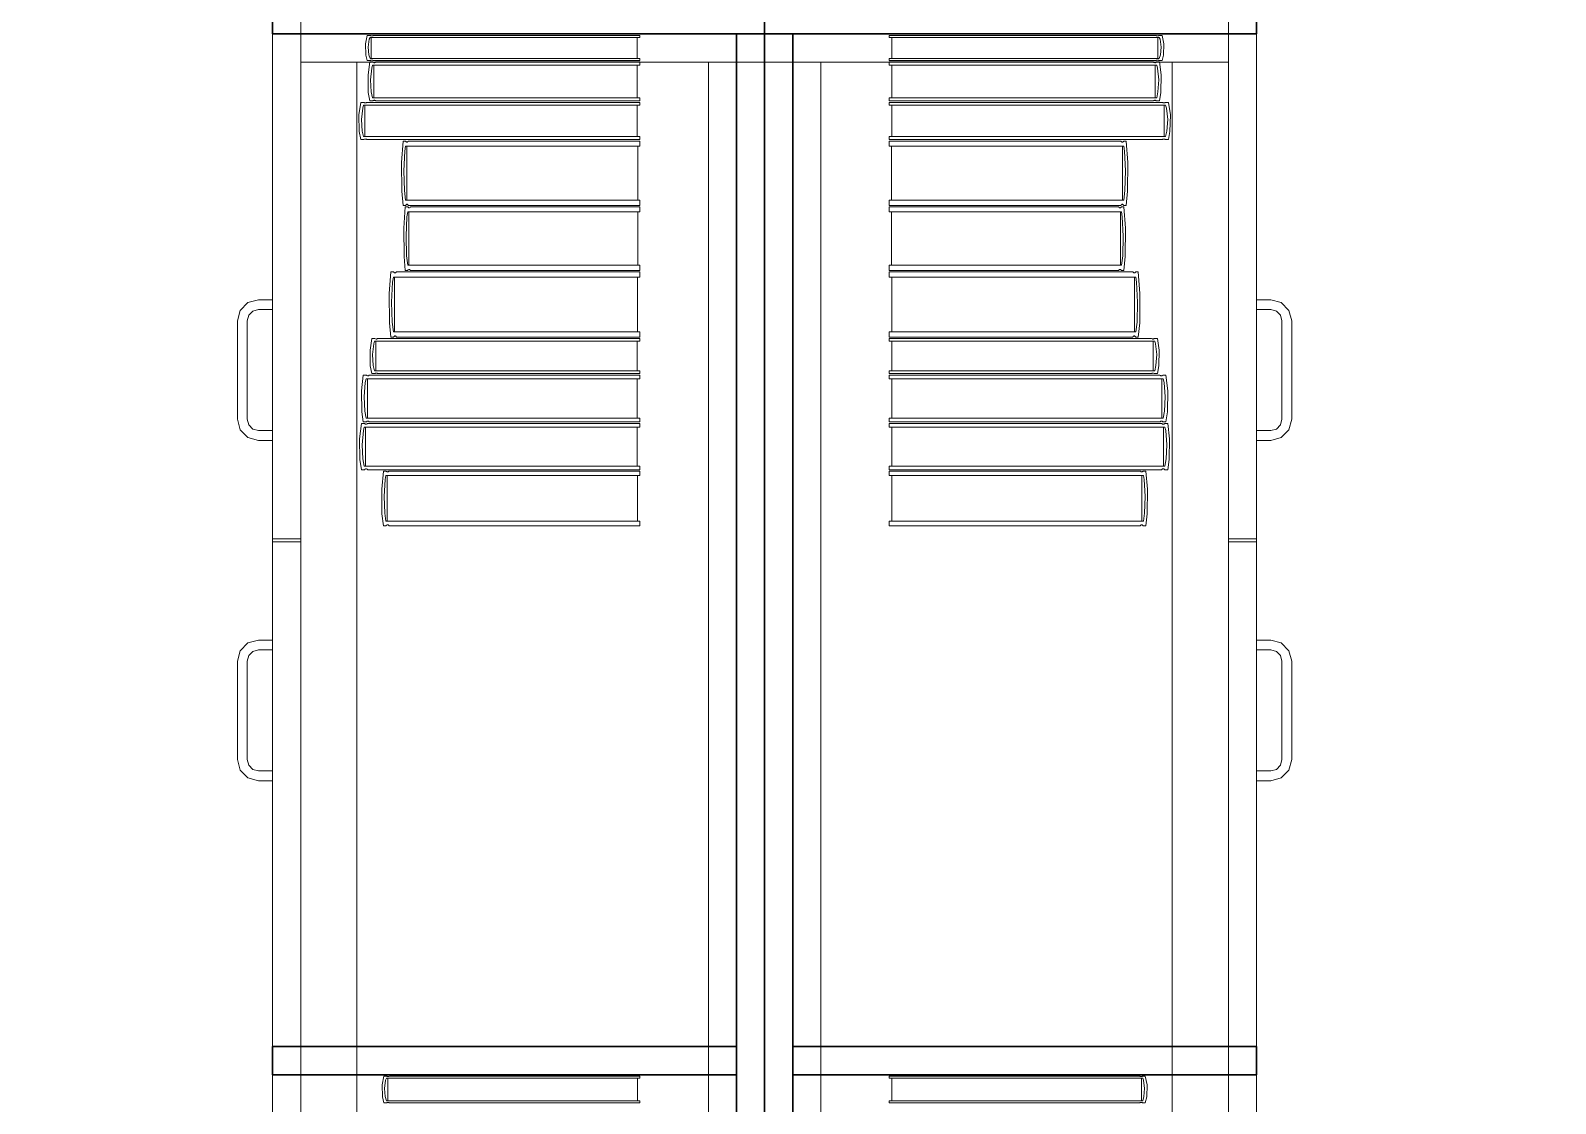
# Model space of a CAD drawing. Header units: inches. Extents: x -38 to 5698, y -33 to 92.
# Drawn here: x 288.548 to 289.633, y 9.052 to 9.815 of the extents above; entities that cross this region are included whole.
import ezdxf

# ---------------------------------------------------------------- set-up
doc = ezdxf.new("R2010")
doc.units = ezdxf.units.IN
doc.header["$MEASUREMENT"] = 0
doc.set_wipeout_variables(frame=1)
doc.linetypes.add('Wipeout_Contour', pattern=[1, 0, -1])
for name, color, linetype in [('02 _ ARQ _ ZON _ Espacio.3D', 7, 'Continuous'), ('08 _ STR _ EXT _ 07 Losa Aligerada', 7, 'Continuous'), ('Estructura - 04 MURO', 253, 'Continuous'), ('Estructura - Carga', 7, 'Continuous'), ('Interior - Mobiliario', 7, 'Continuous')]:
    doc.layers.add(name, color=color, linetype=linetype)

msp = doc.modelspace()

# ---------------------------------------------------------------- linework, layer by layer
at = {"layer": '02 _ ARQ _ ZON _ Espacio.3D', "color": 254, "linetype": 'Continuous', "lineweight": 0, "flags": 128}
msp.add_lwpolyline([(285.82, 11.584, 1.006545), (290.9535, 6.4505), (297.3949, 6.4505), (297.3958, 7.7), (297.6258, 7.7), (297.6258, 6.4505), (302.4195, 6.4505), (302.4195, 7.7), (302.995, 7.7), (302.995, 17.35), (301.67, 17.35), (301.67, 16.9001), (301.07, 16.9), (301.07, 16.2999), (300.57, 16.2998), (300.57, 17.35), (297.52, 17.35), (297.52, 26.5963), (285.82, 26.5963), (285.82, 22.7663), (287.07, 22.7663), (287.07, 22.4977), (285.82, 22.4977)], format="xyb", close=True, dxfattribs=at)
at = {"layer": '08 _ STR _ EXT _ 07 Losa Aligerada', "color": 7, "linetype": 'Continuous', "lineweight": 18, "flags": 128}
msp.add_lwpolyline([(300.87, 41.4352), (299.92, 41.4352), (299.92, 42.9), (294.72, 42.9), (294.72, 41.4352), (293.7699, 41.4352), (293.7699, 39.9), (288.7701, 39.9), (288.7701, 41.1), (285.3701, 41.1), (285.3701, 37.7), (286.57, 37.7), (286.57, 33.9), (285.67, 33.9), (285.67, 21.2663), (285.72, 21.2663), (285.72, 11.97, 1.049431), (291.2937, 6.3), (302.1003, 6.3)], format="xyb", dxfattribs=at)
at = {"layer": 'Estructura - 04 MURO', "color": 7, "linetype": 'Continuous', "lineweight": 13}
for radius, start, end in [(3.78, 135.5846, 314.4045), (3.63, 134.6262, 311.932)]:
    msp.add_arc((288.37, 9.0005), radius, start, end, dxfattribs=at)
at = {"layer": 'Estructura - Carga', "color": 7, "linetype": 'Continuous', "lineweight": 30}
for radius in [3.93, 3.78]:
    msp.add_arc((288.37, 9.0005), radius, 135.5829, 314.4197, dxfattribs=at)
at = {"layer": 'Estructura - Carga', "color": 7, "linetype": 'Continuous', "lineweight": 13}
for radius in [3.81, 3.8, 3.79]:
    msp.add_arc((288.37, 9.0005), radius, 135.9588, 314.0437, dxfattribs=at)
at = {"layer": 'Interior - Mobiliario', "color": 175, "linetype": 'Continuous', "lineweight": 13}
for p, q in [((288.74, 8.3523), (288.74, 9.8123)), ((288.74, 9.8123), (289.05, 9.8123)), ((289.05, 9.8123), (289.05, 8.3523)), ((289.09, 9.8123), (289.09, 8.3523)), ((289.4, 9.8123), (289.09, 9.8123)), ((289.4, 8.3523), (289.4, 9.8123)), ((288.7863, 9.7973), (288.786, 9.8053)), ((288.7873, 9.7934), (288.7863, 9.7973)), ((288.7879, 9.803), (288.7884, 9.7975)), ((288.7884, 9.7975), (288.7893, 9.7948)), ((289.3516, 9.7975), (289.3507, 9.7948)), ((289.3521, 9.803), (289.3516, 9.7975)), ((289.3527, 9.7934), (289.3537, 9.7973)), ((289.3537, 9.7973), (289.354, 9.8053)), ((288.74, 9.7923), (288.78, 9.7923)), ((288.78, 9.7923), (289.03, 9.7923)), ((288.7894, 9.7934), (288.7873, 9.7934)), ((288.7879, 9.7832), (288.7892, 9.7924)), ((288.7892, 9.7924), (288.7913, 9.7924)), ((288.7893, 9.7948), (288.9813, 9.7948)), ((288.7896, 9.7935), (288.7894, 9.7934)), ((288.7898, 9.7936), (288.7896, 9.7935)), ((288.7905, 9.7881), (288.7897, 9.7796)), ((288.7901, 9.7937), (288.7898, 9.7936)), ((288.7903, 9.7937), (288.7901, 9.7937)), ((288.7906, 9.7937), (288.7903, 9.7937)), ((288.7911, 9.7902), (288.7905, 9.7881)), ((288.7909, 9.7937), (288.7906, 9.7937)), ((288.7912, 9.7936), (288.7909, 9.7937)), ((288.9813, 9.7902), (288.7911, 9.7902)), ((288.7914, 9.7935), (288.7912, 9.7936)), ((288.7913, 9.7924), (288.7914, 9.7923)), ((288.7916, 9.7934), (288.7914, 9.7935)), ((288.7914, 9.7923), (288.7917, 9.7921)), ((288.9813, 9.7934), (288.7916, 9.7934)), ((288.7917, 9.7921), (288.7919, 9.792)), ((288.7919, 9.792), (288.7922, 9.7919)), ((288.7921, 9.7669), (288.7921, 9.7902)), ((288.7922, 9.7919), (288.7925, 9.7919)), ((288.7925, 9.7919), (288.7928, 9.792)), ((288.7928, 9.792), (288.793, 9.7921)), ((288.793, 9.7921), (288.7933, 9.7923)), ((288.7933, 9.7923), (288.7934, 9.7924)), ((288.7934, 9.7924), (288.9813, 9.7924)), ((288.9794, 9.7902), (288.9794, 9.7669)), ((288.9813, 9.7948), (288.9813, 9.7934)), ((288.9813, 9.7924), (288.9813, 9.7902)), ((289.36, 9.7923), (289.11, 9.7923)), ((289.3507, 9.7948), (289.1587, 9.7948)), ((289.1587, 9.7948), (289.1587, 9.7934)), ((289.1587, 9.7934), (289.3484, 9.7934)), ((289.3466, 9.7924), (289.1587, 9.7924)), ((289.1587, 9.7924), (289.1587, 9.7902)), ((289.1587, 9.7902), (289.3489, 9.7902)), ((289.1606, 9.7902), (289.1606, 9.7669)), ((289.3467, 9.7923), (289.3466, 9.7924)), ((289.3469, 9.7921), (289.3467, 9.7923)), ((289.3472, 9.792), (289.3469, 9.7921)), ((289.3475, 9.7919), (289.3472, 9.792)), ((289.3478, 9.7919), (289.3475, 9.7919)), ((289.348, 9.792), (289.3478, 9.7919)), ((289.3479, 9.7669), (289.3479, 9.7902)), ((289.3483, 9.7921), (289.348, 9.792)), ((289.3486, 9.7923), (289.3483, 9.7921)), ((289.3484, 9.7934), (289.3486, 9.7935)), ((289.3486, 9.7935), (289.3488, 9.7936)), ((289.3487, 9.7924), (289.3486, 9.7923)), ((289.3508, 9.7924), (289.3487, 9.7924)), ((289.3488, 9.7936), (289.3491, 9.7937)), ((289.3489, 9.7902), (289.3495, 9.7881)), ((289.3491, 9.7937), (289.3494, 9.7937)), ((289.3494, 9.7937), (289.3496, 9.7937)), ((289.3495, 9.7881), (289.3503, 9.7796)), ((289.3496, 9.7937), (289.3499, 9.7937)), ((289.3499, 9.7937), (289.3502, 9.7936)), ((289.3502, 9.7936), (289.3504, 9.7935)), ((289.3504, 9.7935), (289.3505, 9.7934)), ((289.3505, 9.7934), (289.3527, 9.7934)), ((289.3521, 9.7832), (289.3508, 9.7924)), ((289.4, 9.7923), (289.36, 9.7923)), ((288.7881, 9.7708), (288.7879, 9.7832)), ((288.7897, 9.7796), (288.7902, 9.7711)), ((289.3503, 9.7796), (289.3498, 9.7711)), ((289.3519, 9.7708), (289.3521, 9.7832)), ((288.7814, 9.7549), (288.7828, 9.7637)), ((288.7828, 9.7637), (288.7849, 9.7637)), ((288.7849, 9.7637), (288.7851, 9.7636)), ((288.7851, 9.7636), (288.7853, 9.7634)), ((288.7853, 9.7634), (288.7856, 9.7633)), ((288.7856, 9.7633), (288.7859, 9.7633)), ((288.7859, 9.7633), (288.7862, 9.7633)), ((288.7862, 9.7633), (288.7865, 9.7634)), ((288.7865, 9.7634), (288.7868, 9.7635)), ((288.7868, 9.7635), (288.787, 9.7636)), ((288.787, 9.7636), (288.7871, 9.7637)), ((288.7871, 9.7637), (288.9813, 9.7637)), ((288.7892, 9.7647), (288.7881, 9.7708)), ((288.7913, 9.7647), (288.7892, 9.7647)), ((288.7902, 9.7711), (288.7911, 9.7669)), ((288.7911, 9.7669), (288.9813, 9.7669)), ((288.7914, 9.7648), (288.7913, 9.7647)), ((288.7916, 9.765), (288.7914, 9.7648)), ((288.7919, 9.7651), (288.7916, 9.765)), ((288.7922, 9.7652), (288.7919, 9.7651)), ((288.7924, 9.7652), (288.7922, 9.7652)), ((288.7927, 9.7651), (288.7924, 9.7652)), ((288.793, 9.765), (288.7927, 9.7651)), ((288.7932, 9.7649), (288.793, 9.765)), ((288.7934, 9.7647), (288.7932, 9.7649)), ((288.9813, 9.7647), (288.7934, 9.7647)), ((288.9813, 9.7669), (288.9813, 9.7647)), ((288.9813, 9.7637), (288.9813, 9.7616)), ((289.3489, 9.7669), (289.1587, 9.7669)), ((289.1587, 9.7669), (289.1587, 9.7647)), ((289.1587, 9.7647), (289.3466, 9.7647)), ((289.3529, 9.7637), (289.1587, 9.7637)), ((289.1587, 9.7637), (289.1587, 9.7616)), ((289.3466, 9.7647), (289.3467, 9.7649)), ((289.3467, 9.7649), (289.347, 9.765)), ((289.347, 9.765), (289.3473, 9.7651)), ((289.3473, 9.7651), (289.3475, 9.7652)), ((289.3475, 9.7652), (289.3478, 9.7652)), ((289.3478, 9.7652), (289.3481, 9.7651)), ((289.3481, 9.7651), (289.3484, 9.765)), ((289.3484, 9.765), (289.3486, 9.7648)), ((289.3486, 9.7648), (289.3487, 9.7647)), ((289.3487, 9.7647), (289.3508, 9.7647)), ((289.3498, 9.7711), (289.3489, 9.7669)), ((289.3508, 9.7647), (289.3519, 9.7708)), ((289.353, 9.7636), (289.3529, 9.7637)), ((289.3532, 9.7635), (289.353, 9.7636)), ((289.3535, 9.7634), (289.3532, 9.7635)), ((289.3538, 9.7633), (289.3535, 9.7634)), ((289.3541, 9.7633), (289.3538, 9.7633)), ((289.3544, 9.7633), (289.3541, 9.7633)), ((289.3546, 9.7634), (289.3544, 9.7633)), ((289.3549, 9.7636), (289.3546, 9.7634)), ((289.3551, 9.7637), (289.3549, 9.7636)), ((289.3572, 9.7637), (289.3551, 9.7637)), ((289.3586, 9.7549), (289.3572, 9.7637)), ((288.7817, 9.743), (288.7814, 9.7549)), ((288.7842, 9.7596), (288.7833, 9.7514)), ((288.7847, 9.7616), (288.7842, 9.7596)), ((288.9813, 9.7616), (288.7847, 9.7616)), ((288.7857, 9.7393), (288.7857, 9.7616)), ((288.9794, 9.7616), (288.9794, 9.7393)), ((289.1587, 9.7616), (289.3552, 9.7616)), ((289.1606, 9.7616), (289.1606, 9.7393)), ((289.3542, 9.7393), (289.3542, 9.7616)), ((289.3552, 9.7616), (289.3558, 9.7596)), ((289.3558, 9.7596), (289.3567, 9.7514)), ((289.3583, 9.743), (289.3586, 9.7549)), ((288.7828, 9.7372), (288.7817, 9.743)), ((288.7833, 9.7514), (288.7838, 9.7433)), ((288.7838, 9.7433), (288.7847, 9.7393)), ((289.3562, 9.7433), (289.3552, 9.7393)), ((289.3567, 9.7514), (289.3562, 9.7433)), ((289.3572, 9.7372), (289.3583, 9.743)), ((288.7849, 9.7372), (288.7828, 9.7372)), ((288.7847, 9.7393), (288.9813, 9.7393)), ((288.785, 9.7373), (288.7849, 9.7372)), ((288.7853, 9.7374), (288.785, 9.7373)), ((288.7856, 9.7375), (288.7853, 9.7374)), ((288.7858, 9.7376), (288.7856, 9.7375)), ((288.7861, 9.7376), (288.7858, 9.7376)), ((288.7864, 9.7376), (288.7861, 9.7376)), ((288.7867, 9.7375), (288.7864, 9.7376)), ((288.787, 9.7373), (288.7867, 9.7375)), ((288.7871, 9.7372), (288.787, 9.7373)), ((288.9813, 9.7372), (288.7871, 9.7372)), ((288.8117, 9.7209), (288.8128, 9.7362)), ((288.8128, 9.7362), (288.8147, 9.7362)), ((288.8145, 9.7325), (288.814, 9.729)), ((288.9813, 9.7325), (288.8145, 9.7325)), ((288.8147, 9.7362), (288.8148, 9.7359)), ((288.8148, 9.7359), (288.815, 9.7357)), ((288.815, 9.7357), (288.8153, 9.7355)), ((288.8153, 9.7355), (288.8155, 9.7354)), ((288.8154, 9.6941), (288.8154, 9.7325)), ((288.8155, 9.7354), (288.8158, 9.7354)), ((288.8158, 9.7354), (288.816, 9.7355)), ((288.816, 9.7355), (288.8162, 9.7357)), ((288.8162, 9.7357), (288.8165, 9.736)), ((288.8165, 9.736), (288.8165, 9.7362)), ((288.8165, 9.7362), (288.9813, 9.7362)), ((288.9797, 9.7325), (288.9797, 9.6941)), ((288.9813, 9.7393), (288.9813, 9.7372)), ((288.9813, 9.7362), (288.9813, 9.7325)), ((289.3552, 9.7393), (289.1587, 9.7393)), ((289.1587, 9.7393), (289.1587, 9.7372)), ((289.1587, 9.7372), (289.3529, 9.7372)), ((289.3234, 9.7362), (289.1587, 9.7362)), ((289.1587, 9.7362), (289.1587, 9.7325)), ((289.1587, 9.7325), (289.3255, 9.7325)), ((289.1603, 9.7325), (289.1603, 9.6941)), ((289.3235, 9.736), (289.3234, 9.7362)), ((289.3238, 9.7357), (289.3235, 9.736)), ((289.324, 9.7355), (289.3238, 9.7357)), ((289.3242, 9.7354), (289.324, 9.7355)), ((289.3245, 9.7354), (289.3242, 9.7354)), ((289.3247, 9.7355), (289.3245, 9.7354)), ((289.3246, 9.6941), (289.3246, 9.7325)), ((289.325, 9.7357), (289.3247, 9.7355)), ((289.3252, 9.7359), (289.325, 9.7357)), ((289.3253, 9.7362), (289.3252, 9.7359)), ((289.3271, 9.7362), (289.3253, 9.7362)), ((289.3255, 9.7325), (289.326, 9.729)), ((289.3283, 9.7209), (289.3271, 9.7362)), ((289.3529, 9.7372), (289.353, 9.7373)), ((289.353, 9.7373), (289.3533, 9.7375)), ((289.3533, 9.7375), (289.3536, 9.7376)), ((289.3536, 9.7376), (289.3539, 9.7376)), ((289.3539, 9.7376), (289.3541, 9.7376)), ((289.3541, 9.7376), (289.3544, 9.7375)), ((289.3544, 9.7375), (289.3547, 9.7374)), ((289.3547, 9.7374), (289.355, 9.7373)), ((289.355, 9.7373), (289.3551, 9.7372)), ((289.3551, 9.7372), (289.3572, 9.7372)), ((288.8119, 9.7005), (288.8117, 9.7209)), ((288.814, 9.729), (288.8133, 9.715)), ((289.326, 9.729), (289.3267, 9.715)), ((289.3281, 9.7005), (289.3283, 9.7209)), ((288.8133, 9.715), (288.8138, 9.7009)), ((289.3267, 9.715), (289.3262, 9.7009)), ((288.8128, 9.6904), (288.8119, 9.7005)), ((288.8138, 9.7009), (288.8145, 9.6941)), ((289.3262, 9.7009), (289.3255, 9.6941)), ((289.3271, 9.6904), (289.3281, 9.7005)), ((288.8147, 9.6904), (288.8128, 9.6904)), ((288.8133, 9.6743), (288.8144, 9.6894)), ((288.8144, 9.6894), (288.8162, 9.6894)), ((288.8145, 9.6941), (288.9813, 9.6941)), ((288.8148, 9.6906), (288.8147, 9.6904)), ((288.815, 9.6909), (288.8148, 9.6906)), ((288.8152, 9.6911), (288.815, 9.6909)), ((288.8155, 9.6912), (288.8152, 9.6911)), ((288.8157, 9.6912), (288.8155, 9.6912)), ((288.816, 9.6911), (288.8157, 9.6912)), ((288.8162, 9.6909), (288.816, 9.6911)), ((288.8164, 9.6907), (288.8162, 9.6909)), ((288.8162, 9.6894), (288.8164, 9.6892)), ((288.8165, 9.6904), (288.8164, 9.6907)), ((288.8164, 9.6892), (288.8166, 9.6889)), ((288.9813, 9.6904), (288.8165, 9.6904)), ((288.8166, 9.6889), (288.8168, 9.6888)), ((288.8168, 9.6888), (288.8171, 9.6887)), ((288.8171, 9.6887), (288.8173, 9.6887)), ((288.8173, 9.6887), (288.8175, 9.6888)), ((288.8175, 9.6888), (288.8178, 9.689)), ((288.8178, 9.689), (288.818, 9.6893)), ((288.818, 9.6893), (288.8181, 9.6894)), ((288.8181, 9.6894), (288.9813, 9.6894)), ((288.9813, 9.6941), (288.9813, 9.6904)), ((288.9813, 9.6894), (288.9813, 9.6858)), ((289.3255, 9.6941), (289.1587, 9.6941)), ((289.1587, 9.6941), (289.1587, 9.6904)), ((289.1587, 9.6904), (289.3234, 9.6904)), ((289.3219, 9.6894), (289.1587, 9.6894)), ((289.1587, 9.6894), (289.1587, 9.6858)), ((289.322, 9.6893), (289.3219, 9.6894)), ((289.3222, 9.689), (289.322, 9.6893)), ((289.3224, 9.6888), (289.3222, 9.689)), ((289.3227, 9.6887), (289.3224, 9.6888)), ((289.3229, 9.6887), (289.3227, 9.6887)), ((289.3232, 9.6888), (289.3229, 9.6887)), ((289.3234, 9.6889), (289.3232, 9.6888)), ((289.3234, 9.6904), (289.3236, 9.6907)), ((289.3236, 9.6892), (289.3234, 9.6889)), ((289.3236, 9.6907), (289.3238, 9.6909)), ((289.3238, 9.6894), (289.3236, 9.6892)), ((289.3238, 9.6909), (289.324, 9.6911)), ((289.3256, 9.6894), (289.3238, 9.6894)), ((289.324, 9.6911), (289.3243, 9.6912)), ((289.3243, 9.6912), (289.3245, 9.6912)), ((289.3245, 9.6912), (289.3248, 9.6911)), ((289.3248, 9.6911), (289.325, 9.6909)), ((289.325, 9.6909), (289.3252, 9.6906)), ((289.3252, 9.6906), (289.3253, 9.6904)), ((289.3253, 9.6904), (289.3271, 9.6904)), ((289.3267, 9.6743), (289.3256, 9.6894)), ((288.8156, 9.6824), (288.8149, 9.6685)), ((288.8161, 9.6858), (288.8156, 9.6824)), ((288.9813, 9.6858), (288.8161, 9.6858)), ((288.8169, 9.6478), (288.8169, 9.6858)), ((288.9797, 9.6858), (288.9797, 9.6478)), ((289.1587, 9.6858), (289.3239, 9.6858)), ((289.1603, 9.6858), (289.1603, 9.6478)), ((289.3231, 9.6478), (289.3231, 9.6858)), ((289.3239, 9.6858), (289.3244, 9.6824)), ((289.3244, 9.6824), (289.3251, 9.6685)), ((288.8135, 9.6541), (288.8133, 9.6743)), ((288.8149, 9.6685), (288.8153, 9.6546)), ((289.3251, 9.6685), (289.3247, 9.6546)), ((289.3265, 9.6541), (289.3267, 9.6743)), ((288.8144, 9.6441), (288.8135, 9.6541)), ((288.8162, 9.6441), (288.8144, 9.6441)), ((288.8153, 9.6546), (288.8161, 9.6478)), ((288.8161, 9.6478), (288.9813, 9.6478)), ((288.8163, 9.6443), (288.8162, 9.6441)), ((288.8165, 9.6446), (288.8163, 9.6443)), ((288.8168, 9.6448), (288.8165, 9.6446)), ((288.817, 9.6449), (288.8168, 9.6448)), ((288.8173, 9.6449), (288.817, 9.6449)), ((288.8175, 9.6448), (288.8173, 9.6449)), ((288.8177, 9.6447), (288.8175, 9.6448)), ((288.8179, 9.6444), (288.8177, 9.6447)), ((288.8181, 9.6441), (288.8179, 9.6444)), ((288.9813, 9.6441), (288.8181, 9.6441)), ((288.9813, 9.6478), (288.9813, 9.6441)), ((289.3239, 9.6478), (289.1587, 9.6478)), ((289.1587, 9.6478), (289.1587, 9.6441)), ((289.1587, 9.6441), (289.3219, 9.6441)), ((289.3219, 9.6441), (289.322, 9.6444)), ((289.322, 9.6444), (289.3223, 9.6447)), ((289.3223, 9.6447), (289.3225, 9.6448)), ((289.3225, 9.6448), (289.3227, 9.6449)), ((289.3227, 9.6449), (289.323, 9.6449)), ((289.323, 9.6449), (289.3232, 9.6448)), ((289.3232, 9.6448), (289.3235, 9.6446)), ((289.3235, 9.6446), (289.3237, 9.6443)), ((289.3237, 9.6443), (289.3238, 9.6441)), ((289.3238, 9.6441), (289.3256, 9.6441)), ((289.3247, 9.6546), (289.3239, 9.6478)), ((289.3256, 9.6441), (289.3265, 9.6541)), ((288.803, 9.6277), (288.8041, 9.6431)), ((288.8041, 9.6431), (288.8061, 9.6431)), ((288.8054, 9.6359), (288.8047, 9.6217)), ((288.8059, 9.6394), (288.8054, 9.6359)), ((288.9813, 9.6394), (288.8059, 9.6394)), ((288.8061, 9.6431), (288.8062, 9.6429)), ((288.8062, 9.6429), (288.8064, 9.6426)), ((288.8064, 9.6426), (288.8067, 9.6425)), ((288.8067, 9.6425), (288.8069, 9.6424)), ((288.8068, 9.6005), (288.8068, 9.6394)), ((288.8069, 9.6424), (288.8072, 9.6424)), ((288.8072, 9.6424), (288.8075, 9.6425)), ((288.8075, 9.6425), (288.8077, 9.6427)), ((288.8077, 9.6427), (288.8079, 9.643)), ((288.8079, 9.643), (288.808, 9.6431)), ((288.808, 9.6431), (288.9813, 9.6431)), ((288.9796, 9.6394), (288.9796, 9.6005)), ((288.9813, 9.6431), (288.9813, 9.6394)), ((289.332, 9.6431), (289.1587, 9.6431)), ((289.1587, 9.6431), (289.1587, 9.6394)), ((289.1587, 9.6394), (289.3341, 9.6394)), ((289.1604, 9.6394), (289.1604, 9.6005)), ((289.3321, 9.643), (289.332, 9.6431)), ((289.3323, 9.6427), (289.3321, 9.643)), ((289.3325, 9.6425), (289.3323, 9.6427)), ((289.3328, 9.6424), (289.3325, 9.6425)), ((289.333, 9.6424), (289.3328, 9.6424)), ((289.3333, 9.6425), (289.333, 9.6424)), ((289.3332, 9.6005), (289.3332, 9.6394)), ((289.3335, 9.6426), (289.3333, 9.6425)), ((289.3338, 9.6429), (289.3335, 9.6426)), ((289.3339, 9.6431), (289.3338, 9.6429)), ((289.3358, 9.6431), (289.3339, 9.6431)), ((289.3341, 9.6394), (289.3346, 9.6359)), ((289.3346, 9.6359), (289.3353, 9.6217)), ((289.337, 9.6277), (289.3358, 9.6431)), ((288.7025, 9.6213), (288.71, 9.6233)), ((288.71, 9.6233), (288.72, 9.6233)), ((288.72, 9.6233), (288.72, 9.6163)), ((288.8032, 9.607), (288.803, 9.6277)), ((289.3368, 9.607), (289.337, 9.6277)), ((289.43, 9.6233), (289.42, 9.6233)), ((289.42, 9.6233), (289.42, 9.6163)), ((289.4375, 9.6213), (289.43, 9.6233)), ((288.695, 9.6083), (288.697, 9.6158)), ((288.697, 9.6158), (288.7025, 9.6213)), ((288.7031, 9.6123), (288.702, 9.6083)), ((288.706, 9.6152), (288.7031, 9.6123)), ((288.71, 9.6163), (288.706, 9.6152)), ((288.72, 9.6163), (288.71, 9.6163)), ((288.8047, 9.6217), (288.8051, 9.6075)), ((289.3353, 9.6217), (289.3349, 9.6075)), ((289.42, 9.6163), (289.43, 9.6163)), ((289.43, 9.6163), (289.434, 9.6152)), ((289.434, 9.6152), (289.4369, 9.6123)), ((289.4369, 9.6123), (289.438, 9.6083)), ((289.443, 9.6158), (289.4375, 9.6213)), ((289.445, 9.6083), (289.443, 9.6158)), ((288.695, 9.5383), (288.695, 9.6083)), ((288.702, 9.6083), (288.702, 9.5383)), ((288.8041, 9.5968), (288.8032, 9.607)), ((288.8051, 9.6075), (288.8059, 9.6005)), ((288.8059, 9.6005), (288.9813, 9.6005)), ((288.9813, 9.6005), (288.9813, 9.5968)), ((289.3341, 9.6005), (289.1587, 9.6005)), ((289.1587, 9.6005), (289.1587, 9.5968)), ((289.3349, 9.6075), (289.3341, 9.6005)), ((289.3358, 9.5968), (289.3368, 9.607)), ((289.438, 9.6083), (289.438, 9.5383)), ((289.445, 9.5383), (289.445, 9.6083)), ((288.7893, 9.5875), (288.7906, 9.5958)), ((288.7906, 9.5958), (288.7927, 9.5958)), ((288.7919, 9.5919), (288.7911, 9.5843)), ((288.7925, 9.5938), (288.7919, 9.5919)), ((288.9813, 9.5938), (288.7925, 9.5938)), ((288.7927, 9.5958), (288.7928, 9.5957)), ((288.7928, 9.5957), (288.7931, 9.5956)), ((288.7931, 9.5956), (288.7933, 9.5955)), ((288.7933, 9.5955), (288.7936, 9.5954)), ((288.7934, 9.5728), (288.7934, 9.5938)), ((288.7936, 9.5954), (288.7939, 9.5954)), ((288.7939, 9.5954), (288.7942, 9.5955)), ((288.7942, 9.5955), (288.7944, 9.5956)), ((288.7944, 9.5956), (288.7947, 9.5957)), ((288.7947, 9.5957), (288.7948, 9.5958)), ((288.7948, 9.5958), (288.9813, 9.5958)), ((288.8061, 9.5968), (288.8041, 9.5968)), ((288.8062, 9.597), (288.8061, 9.5968)), ((288.8064, 9.5973), (288.8062, 9.597)), ((288.8066, 9.5975), (288.8064, 9.5973)), ((288.8069, 9.5976), (288.8066, 9.5975)), ((288.8072, 9.5976), (288.8069, 9.5976)), ((288.8074, 9.5975), (288.8072, 9.5976)), ((288.8077, 9.5974), (288.8074, 9.5975)), ((288.8079, 9.5971), (288.8077, 9.5974)), ((288.808, 9.5968), (288.8079, 9.5971)), ((288.9813, 9.5968), (288.808, 9.5968)), ((288.9794, 9.5938), (288.9794, 9.5728)), ((288.9813, 9.5958), (288.9813, 9.5938)), ((289.1587, 9.5968), (289.332, 9.5968)), ((289.3452, 9.5958), (289.1587, 9.5958)), ((289.1587, 9.5958), (289.1587, 9.5938)), ((289.1587, 9.5938), (289.3475, 9.5938)), ((289.1606, 9.5938), (289.1606, 9.5728)), ((289.332, 9.5968), (289.3321, 9.5971)), ((289.3321, 9.5971), (289.3323, 9.5974)), ((289.3323, 9.5974), (289.3326, 9.5975)), ((289.3326, 9.5975), (289.3328, 9.5976)), ((289.3328, 9.5976), (289.3331, 9.5976)), ((289.3331, 9.5976), (289.3334, 9.5975)), ((289.3334, 9.5975), (289.3336, 9.5973)), ((289.3336, 9.5973), (289.3338, 9.597)), ((289.3338, 9.597), (289.3339, 9.5968)), ((289.3339, 9.5968), (289.3358, 9.5968)), ((289.3453, 9.5957), (289.3452, 9.5958)), ((289.3456, 9.5956), (289.3453, 9.5957)), ((289.3458, 9.5955), (289.3456, 9.5956)), ((289.3461, 9.5954), (289.3458, 9.5955)), ((289.3464, 9.5954), (289.3461, 9.5954)), ((289.3467, 9.5955), (289.3464, 9.5954)), ((289.3465, 9.5728), (289.3465, 9.5938)), ((289.3469, 9.5956), (289.3467, 9.5955)), ((289.3472, 9.5957), (289.3469, 9.5956)), ((289.3473, 9.5958), (289.3472, 9.5957)), ((289.3494, 9.5958), (289.3473, 9.5958)), ((289.3475, 9.5938), (289.3481, 9.5919)), ((289.3481, 9.5919), (289.3489, 9.5843)), ((289.3507, 9.5875), (289.3494, 9.5958)), ((288.7895, 9.5763), (288.7893, 9.5875)), ((288.7911, 9.5843), (288.7916, 9.5765)), ((289.3489, 9.5843), (289.3484, 9.5765)), ((289.3505, 9.5763), (289.3507, 9.5875)), ((288.7832, 9.5586), (288.7845, 9.5698)), ((288.7845, 9.5698), (288.7867, 9.5698)), ((288.7867, 9.5698), (288.7868, 9.5696)), ((288.7868, 9.5696), (288.7871, 9.5694)), ((288.7871, 9.5694), (288.7874, 9.5693)), ((288.7874, 9.5693), (288.7877, 9.5692)), ((288.7877, 9.5692), (288.7879, 9.5692)), ((288.7879, 9.5692), (288.7882, 9.5693)), ((288.7882, 9.5693), (288.7885, 9.5694)), ((288.7885, 9.5694), (288.7887, 9.5697)), ((288.7887, 9.5697), (288.7889, 9.5698)), ((288.7889, 9.5698), (288.9813, 9.5698)), ((288.7906, 9.5708), (288.7895, 9.5763)), ((288.7927, 9.5708), (288.7906, 9.5708)), ((288.7916, 9.5765), (288.7925, 9.5728)), ((288.7925, 9.5728), (288.9813, 9.5728)), ((288.7928, 9.5709), (288.7927, 9.5708)), ((288.793, 9.571), (288.7928, 9.5709)), ((288.7933, 9.5711), (288.793, 9.571)), ((288.7935, 9.5712), (288.7933, 9.5711)), ((288.7938, 9.5712), (288.7935, 9.5712)), ((288.7941, 9.5712), (288.7938, 9.5712)), ((288.7944, 9.5711), (288.7941, 9.5712)), ((288.7946, 9.5709), (288.7944, 9.5711)), ((288.7948, 9.5708), (288.7946, 9.5709)), ((288.9813, 9.5708), (288.7948, 9.5708)), ((288.9813, 9.5728), (288.9813, 9.5708)), ((288.9813, 9.5698), (288.9813, 9.5671)), ((289.3475, 9.5728), (289.1587, 9.5728)), ((289.1587, 9.5728), (289.1587, 9.5708)), ((289.1587, 9.5708), (289.3452, 9.5708)), ((289.3511, 9.5698), (289.1587, 9.5698)), ((289.1587, 9.5698), (289.1587, 9.5671)), ((289.3452, 9.5708), (289.3454, 9.5709)), ((289.3454, 9.5709), (289.3456, 9.5711)), ((289.3456, 9.5711), (289.3459, 9.5712)), ((289.3459, 9.5712), (289.3462, 9.5712)), ((289.3462, 9.5712), (289.3465, 9.5712)), ((289.3465, 9.5712), (289.3467, 9.5711)), ((289.3467, 9.5711), (289.347, 9.571)), ((289.347, 9.571), (289.3472, 9.5709)), ((289.3472, 9.5709), (289.3473, 9.5708)), ((289.3473, 9.5708), (289.3494, 9.5708)), ((289.3484, 9.5765), (289.3475, 9.5728)), ((289.3494, 9.5708), (289.3505, 9.5763)), ((289.3512, 9.5697), (289.3511, 9.5698)), ((289.3515, 9.5694), (289.3512, 9.5697)), ((289.3518, 9.5693), (289.3515, 9.5694)), ((289.352, 9.5692), (289.3518, 9.5693)), ((289.3523, 9.5692), (289.352, 9.5692)), ((289.3526, 9.5693), (289.3523, 9.5692)), ((289.3529, 9.5694), (289.3526, 9.5693)), ((289.3532, 9.5696), (289.3529, 9.5694)), ((289.3533, 9.5698), (289.3532, 9.5696)), ((289.3555, 9.5698), (289.3533, 9.5698)), ((289.3568, 9.5586), (289.3555, 9.5698)), ((288.7835, 9.5437), (288.7832, 9.5586)), ((288.7859, 9.5646), (288.7851, 9.5543)), ((288.7865, 9.5671), (288.7859, 9.5646)), ((288.9813, 9.5671), (288.7865, 9.5671)), ((288.7875, 9.5391), (288.7875, 9.5671)), ((288.9794, 9.5671), (288.9794, 9.5391)), ((289.1587, 9.5671), (289.3535, 9.5671)), ((289.1606, 9.5671), (289.1606, 9.5391)), ((289.3525, 9.5391), (289.3525, 9.5671)), ((289.3535, 9.5671), (289.3541, 9.5646)), ((289.3541, 9.5646), (289.3549, 9.5543)), ((289.3565, 9.5437), (289.3568, 9.5586)), ((288.7851, 9.5543), (288.7856, 9.5441)), ((289.3549, 9.5543), (289.3544, 9.5441)), ((288.697, 9.5308), (288.695, 9.5383)), ((288.702, 9.5383), (288.7031, 9.5343)), ((288.7819, 9.5244), (288.7832, 9.5354)), ((288.7832, 9.5354), (288.7854, 9.5354)), ((288.7845, 9.5364), (288.7835, 9.5437)), ((288.7867, 9.5364), (288.7845, 9.5364)), ((288.7854, 9.5354), (288.7855, 9.5352)), ((288.7856, 9.5441), (288.7865, 9.5391)), ((288.7865, 9.5391), (288.9813, 9.5391)), ((288.7868, 9.5365), (288.7867, 9.5364)), ((288.787, 9.5367), (288.7868, 9.5365)), ((288.7873, 9.5369), (288.787, 9.5367)), ((288.7876, 9.5369), (288.7873, 9.5369)), ((288.7875, 9.5353), (288.7876, 9.5354)), ((288.7879, 9.5369), (288.7876, 9.5369)), ((288.7876, 9.5354), (288.9813, 9.5354)), ((288.7882, 9.5369), (288.7879, 9.5369)), ((288.7884, 9.5368), (288.7882, 9.5369)), ((288.7887, 9.5366), (288.7884, 9.5368)), ((288.7889, 9.5364), (288.7887, 9.5366)), ((288.9813, 9.5364), (288.7889, 9.5364)), ((288.9813, 9.5391), (288.9813, 9.5364)), ((288.9813, 9.5354), (288.9813, 9.5328)), ((289.3535, 9.5391), (289.1587, 9.5391)), ((289.1587, 9.5391), (289.1587, 9.5364)), ((289.1587, 9.5364), (289.3511, 9.5364)), ((289.3524, 9.5354), (289.1587, 9.5354)), ((289.1587, 9.5354), (289.1587, 9.5328)), ((289.3511, 9.5364), (289.3513, 9.5366)), ((289.3513, 9.5366), (289.3515, 9.5368)), ((289.3515, 9.5368), (289.3518, 9.5369)), ((289.3518, 9.5369), (289.3521, 9.5369)), ((289.3521, 9.5369), (289.3524, 9.5369)), ((289.3524, 9.5369), (289.3527, 9.5369)), ((289.3525, 9.5353), (289.3524, 9.5354)), ((289.3527, 9.5369), (289.353, 9.5367)), ((289.353, 9.5367), (289.3532, 9.5365)), ((289.3532, 9.5365), (289.3533, 9.5364)), ((289.3533, 9.5364), (289.3555, 9.5364)), ((289.3544, 9.5441), (289.3535, 9.5391)), ((289.3546, 9.5354), (289.3544, 9.5352)), ((289.3568, 9.5354), (289.3546, 9.5354)), ((289.3555, 9.5364), (289.3565, 9.5437)), ((289.3581, 9.5244), (289.3568, 9.5354)), ((289.438, 9.5383), (289.4369, 9.5343)), ((289.443, 9.5308), (289.445, 9.5383)), ((288.7025, 9.5253), (288.697, 9.5308)), ((288.71, 9.5233), (288.7025, 9.5253)), ((288.7031, 9.5343), (288.706, 9.5313)), ((288.706, 9.5313), (288.71, 9.5303)), ((288.71, 9.5303), (288.72, 9.5303)), ((288.72, 9.5303), (288.72, 9.5233)), ((288.7846, 9.5303), (288.7838, 9.5202)), ((288.7852, 9.5328), (288.7846, 9.5303)), ((288.9813, 9.5328), (288.7852, 9.5328)), ((288.7855, 9.5352), (288.7858, 9.535)), ((288.7858, 9.535), (288.7861, 9.5349)), ((288.7861, 9.5349), (288.7864, 9.5348)), ((288.7862, 9.5051), (288.7862, 9.5328)), ((288.7864, 9.5348), (288.7867, 9.5348)), ((288.7867, 9.5348), (288.7869, 9.5349)), ((288.7869, 9.5349), (288.7872, 9.5351)), ((288.7872, 9.5351), (288.7875, 9.5353)), ((288.9794, 9.5328), (288.9794, 9.5051)), ((289.1587, 9.5328), (289.3548, 9.5328)), ((289.1606, 9.5328), (289.1606, 9.5051)), ((289.3528, 9.5351), (289.3525, 9.5353)), ((289.353, 9.5349), (289.3528, 9.5351)), ((289.3533, 9.5348), (289.353, 9.5349)), ((289.3536, 9.5348), (289.3533, 9.5348)), ((289.3539, 9.5349), (289.3536, 9.5348)), ((289.3538, 9.5051), (289.3538, 9.5328)), ((289.3542, 9.535), (289.3539, 9.5349)), ((289.3544, 9.5352), (289.3542, 9.535)), ((289.3548, 9.5328), (289.3554, 9.5303)), ((289.3554, 9.5303), (289.3562, 9.5202)), ((289.42, 9.5303), (289.42, 9.5233)), ((289.43, 9.5303), (289.42, 9.5303)), ((289.434, 9.5313), (289.43, 9.5303)), ((289.43, 9.5233), (289.4375, 9.5253)), ((289.4369, 9.5343), (289.434, 9.5313)), ((289.4375, 9.5253), (289.443, 9.5308)), ((288.72, 9.5233), (288.71, 9.5233)), ((288.7821, 9.5097), (288.7819, 9.5244)), ((288.7838, 9.5202), (288.7843, 9.5101)), ((289.3562, 9.5202), (289.3557, 9.5101)), ((289.3578, 9.5097), (289.3581, 9.5244)), ((289.42, 9.5233), (289.43, 9.5233)), ((288.7832, 9.5025), (288.7821, 9.5097)), ((288.7843, 9.5101), (288.7852, 9.5051)), ((288.7852, 9.5051), (288.9813, 9.5051)), ((288.7857, 9.5028), (288.7855, 9.5026)), ((288.786, 9.503), (288.7857, 9.5028)), ((288.7863, 9.5031), (288.786, 9.503)), ((288.7866, 9.5031), (288.7863, 9.5031)), ((288.7869, 9.503), (288.7866, 9.5031)), ((288.7872, 9.5029), (288.7869, 9.503)), ((288.7874, 9.5027), (288.7872, 9.5029)), ((288.9813, 9.5051), (288.9813, 9.5025)), ((289.3548, 9.5051), (289.1587, 9.5051)), ((289.1587, 9.5051), (289.1587, 9.5025)), ((289.3526, 9.5027), (289.3528, 9.5029)), ((289.3528, 9.5029), (289.3531, 9.503)), ((289.3531, 9.503), (289.3534, 9.5031)), ((289.3534, 9.5031), (289.3537, 9.5031)), ((289.3537, 9.5031), (289.354, 9.503)), ((289.354, 9.503), (289.3542, 9.5028)), ((289.3542, 9.5028), (289.3545, 9.5026)), ((289.3557, 9.5101), (289.3548, 9.5051)), ((289.3568, 9.5025), (289.3578, 9.5097)), ((288.7854, 9.5025), (288.7832, 9.5025)), ((288.7855, 9.5026), (288.7854, 9.5025)), ((288.7876, 9.5025), (288.7874, 9.5027)), ((288.9813, 9.5025), (288.7876, 9.5025)), ((288.7976, 9.4886), (288.7988, 9.5015)), ((288.7988, 9.5015), (288.8008, 9.5015)), ((288.8001, 9.4955), (288.7993, 9.4835)), ((288.8006, 9.4984), (288.8001, 9.4955)), ((288.9813, 9.4984), (288.8006, 9.4984)), ((288.8008, 9.5015), (288.8009, 9.5013)), ((288.8009, 9.5013), (288.8012, 9.5011)), ((288.8012, 9.5011), (288.8014, 9.5009)), ((288.8014, 9.5009), (288.8017, 9.5009)), ((288.8015, 9.4658), (288.8015, 9.4984)), ((288.8017, 9.5009), (288.802, 9.5009)), ((288.802, 9.5009), (288.8022, 9.501)), ((288.8022, 9.501), (288.8025, 9.5011)), ((288.8025, 9.5011), (288.8027, 9.5014)), ((288.8027, 9.5014), (288.8028, 9.5015)), ((288.8028, 9.5015), (288.9813, 9.5015)), ((288.9795, 9.4984), (288.9795, 9.4658)), ((288.9813, 9.5015), (288.9813, 9.4984)), ((289.1587, 9.5025), (289.3524, 9.5025)), ((289.3372, 9.5015), (289.1587, 9.5015)), ((289.1587, 9.5015), (289.1587, 9.4984)), ((289.1587, 9.4984), (289.3394, 9.4984)), ((289.1605, 9.4984), (289.1605, 9.4658)), ((289.3373, 9.5014), (289.3372, 9.5015)), ((289.3375, 9.5011), (289.3373, 9.5014)), ((289.3378, 9.501), (289.3375, 9.5011)), ((289.338, 9.5009), (289.3378, 9.501)), ((289.3383, 9.5009), (289.338, 9.5009)), ((289.3386, 9.5009), (289.3383, 9.5009)), ((289.3384, 9.4658), (289.3384, 9.4984)), ((289.3388, 9.5011), (289.3386, 9.5009)), ((289.339, 9.5013), (289.3388, 9.5011)), ((289.3392, 9.5015), (289.339, 9.5013)), ((289.3412, 9.5015), (289.3392, 9.5015)), ((289.3394, 9.4984), (289.3399, 9.4955)), ((289.3399, 9.4955), (289.3407, 9.4835)), ((289.3424, 9.4886), (289.3412, 9.5015)), ((289.3524, 9.5025), (289.3526, 9.5027)), ((289.3545, 9.5026), (289.3546, 9.5025)), ((289.3546, 9.5025), (289.3568, 9.5025)), ((288.7978, 9.4712), (288.7976, 9.4886)), ((288.7993, 9.4835), (288.7998, 9.4716)), ((289.3407, 9.4835), (289.3402, 9.4716)), ((289.3422, 9.4712), (289.3424, 9.4886)), ((288.7988, 9.4626), (288.7978, 9.4712)), ((288.7998, 9.4716), (288.8006, 9.4658)), ((289.3402, 9.4716), (289.3394, 9.4658)), ((289.3412, 9.4626), (289.3422, 9.4712)), ((288.8008, 9.4626), (288.7988, 9.4626)), ((288.8006, 9.4658), (288.9813, 9.4658)), ((288.8009, 9.4628), (288.8008, 9.4626)), ((288.8011, 9.463), (288.8009, 9.4628)), ((288.8014, 9.4632), (288.8011, 9.463)), ((288.8016, 9.4633), (288.8014, 9.4632)), ((288.8019, 9.4633), (288.8016, 9.4633)), ((288.8022, 9.4632), (288.8019, 9.4633)), ((288.8024, 9.4631), (288.8022, 9.4632)), ((288.8027, 9.4629), (288.8024, 9.4631)), ((288.8028, 9.4626), (288.8027, 9.4629)), ((288.9813, 9.4626), (288.8028, 9.4626)), ((288.9813, 9.4658), (288.9813, 9.4626)), ((289.3394, 9.4658), (289.1587, 9.4658)), ((289.1587, 9.4658), (289.1587, 9.4626)), ((289.1587, 9.4626), (289.3372, 9.4626)), ((289.3372, 9.4626), (289.3373, 9.4629)), ((289.3373, 9.4629), (289.3376, 9.4631)), ((289.3376, 9.4631), (289.3378, 9.4632)), ((289.3378, 9.4632), (289.3381, 9.4633)), ((289.3381, 9.4633), (289.3384, 9.4633)), ((289.3384, 9.4633), (289.3386, 9.4632)), ((289.3386, 9.4632), (289.3389, 9.463)), ((289.3389, 9.463), (289.3391, 9.4628)), ((289.3391, 9.4628), (289.3392, 9.4626)), ((289.3392, 9.4626), (289.3412, 9.4626)), ((288.72, 9.4533), (288.74, 9.4533)), ((288.72, 9.4513), (288.74, 9.4513)), ((289.42, 9.4533), (289.4, 9.4533)), ((289.42, 9.4513), (289.4, 9.4513)), ((288.697, 9.3738), (288.695, 9.3663)), ((288.7025, 9.3793), (288.697, 9.3738)), ((288.71, 9.3813), (288.7025, 9.3793)), ((288.7031, 9.3703), (288.706, 9.3732)), ((288.706, 9.3732), (288.71, 9.3743)), ((288.72, 9.3813), (288.71, 9.3813)), ((288.71, 9.3743), (288.72, 9.3743)), ((288.72, 9.3743), (288.72, 9.3813)), ((289.42, 9.3813), (289.43, 9.3813)), ((289.42, 9.3743), (289.42, 9.3813)), ((289.43, 9.3743), (289.42, 9.3743)), ((289.43, 9.3813), (289.4375, 9.3793)), ((289.434, 9.3732), (289.43, 9.3743)), ((289.4369, 9.3703), (289.434, 9.3732)), ((289.4375, 9.3793), (289.443, 9.3738)), ((289.443, 9.3738), (289.445, 9.3663)), ((288.695, 9.3663), (288.695, 9.2963)), ((288.702, 9.3663), (288.7031, 9.3703)), ((288.702, 9.2963), (288.702, 9.3663)), ((289.438, 9.3663), (289.4369, 9.3703)), ((289.438, 9.2963), (289.438, 9.3663)), ((289.445, 9.3663), (289.445, 9.2963)), ((288.695, 9.2963), (288.697, 9.2888)), ((288.697, 9.2888), (288.7025, 9.2833)), ((288.7031, 9.2923), (288.702, 9.2963)), ((288.706, 9.2893), (288.7031, 9.2923)), ((288.71, 9.2883), (288.706, 9.2893)), ((288.72, 9.2883), (288.71, 9.2883)), ((288.72, 9.2813), (288.72, 9.2883)), ((289.42, 9.2883), (289.43, 9.2883)), ((289.42, 9.2813), (289.42, 9.2883)), ((289.43, 9.2883), (289.434, 9.2893)), ((289.434, 9.2893), (289.4369, 9.2923)), ((289.4369, 9.2923), (289.438, 9.2963)), ((289.443, 9.2888), (289.4375, 9.2833)), ((289.445, 9.2963), (289.443, 9.2888)), ((288.7025, 9.2833), (288.71, 9.2813)), ((288.71, 9.2813), (288.72, 9.2813)), ((289.43, 9.2813), (289.42, 9.2813)), ((289.4375, 9.2833), (289.43, 9.2813)), ((288.7982, 9.0565), (288.7979, 9.065)), ((288.7997, 9.0625), (288.8001, 9.0567)), ((289.3403, 9.0625), (289.3398, 9.0567)), ((289.3418, 9.0565), (289.3421, 9.065)), ((288.7992, 9.0523), (288.7982, 9.0565)), ((288.8011, 9.0523), (288.7992, 9.0523)), ((288.8001, 9.0567), (288.801, 9.0538)), ((288.801, 9.0538), (288.9813, 9.0538)), ((288.8012, 9.0524), (288.8011, 9.0523)), ((288.8015, 9.0525), (288.8012, 9.0524)), ((288.8017, 9.0526), (288.8015, 9.0525)), ((288.802, 9.0526), (288.8017, 9.0526)), ((288.8022, 9.0526), (288.802, 9.0526)), ((288.8025, 9.0526), (288.8022, 9.0526)), ((288.8028, 9.0525), (288.8025, 9.0526)), ((288.803, 9.0524), (288.8028, 9.0525)), ((288.8032, 9.0523), (288.803, 9.0524)), ((288.9813, 9.0523), (288.8032, 9.0523)), ((288.9813, 9.0538), (288.9813, 9.0523)), ((289.339, 9.0538), (289.1587, 9.0538)), ((289.1587, 9.0538), (289.1587, 9.0523)), ((289.1587, 9.0523), (289.3368, 9.0523)), ((289.3368, 9.0523), (289.337, 9.0524)), ((289.337, 9.0524), (289.3372, 9.0525)), ((289.3372, 9.0525), (289.3375, 9.0526)), ((289.3375, 9.0526), (289.3377, 9.0526)), ((289.3377, 9.0526), (289.338, 9.0526)), ((289.338, 9.0526), (289.3383, 9.0526)), ((289.3383, 9.0526), (289.3385, 9.0525)), ((289.3385, 9.0525), (289.3388, 9.0524)), ((289.3388, 9.0524), (289.3389, 9.0523)), ((289.3389, 9.0523), (289.3408, 9.0523)), ((289.3398, 9.0567), (289.339, 9.0538)), ((289.3408, 9.0523), (289.3418, 9.0565))]:
    msp.add_line(p, q, dxfattribs=at)

# ---------------------------------------------------------------- next in the draw order: wipeouts: each hides what was drawn before it
at = {"color": 254, "linetype": 'Wipeout_Contour', "lineweight": 0, "ltscale": 9694.316391}
msp.add_wipeout([(288.72, 9.0723), (289.05, 9.0723), (289.05, 9.0923), (288.72, 9.0923)], dxfattribs=at).dxf.layer = 'Interior - Mobiliario'
at = {"color": 254, "linetype": 'Wipeout_Contour', "lineweight": 0, "ltscale": 9695.796381}
msp.add_wipeout([(289.42, 9.0723), (289.42, 9.0923), (289.09, 9.0923), (289.09, 9.0723)], dxfattribs=at).dxf.layer = 'Interior - Mobiliario'

# ---------------------------------------------------------------- next in the draw order: linework, layer by layer
at = {"layer": 'Interior - Mobiliario', "color": 175, "linetype": 'Continuous', "lineweight": 13}
for p, q in [((288.74, 8.3723), (288.74, 9.7923)), ((288.78, 9.7923), (288.78, 8.3723)), ((289.03, 8.3723), (289.03, 9.7923)), ((289.11, 8.3723), (289.11, 9.7923)), ((289.36, 9.7923), (289.36, 8.3723)), ((289.4, 8.3723), (289.4, 9.7923)), ((288.72, 9.0923), (288.72, 9.4513)), ((288.74, 9.0923), (288.74, 9.4513)), ((289.4, 9.0923), (289.4, 9.4513)), ((289.42, 9.0923), (289.42, 9.4513)), ((288.72, 9.0723), (288.72, 9.0923)), ((288.72, 9.0923), (289.05, 9.0923)), ((288.72, 9.0723), (288.72, 9.0923)), ((288.72, 9.0923), (288.74, 9.0923)), ((289.05, 9.0923), (289.05, 9.0723)), ((289.09, 9.0923), (289.09, 9.0723)), ((289.42, 9.0923), (289.09, 9.0923)), ((289.42, 9.0923), (289.4, 9.0923)), ((289.42, 9.0723), (289.42, 9.0923)), ((289.42, 9.0723), (289.42, 9.0923)), ((289.05, 9.0723), (288.72, 9.0723)), ((288.72, 9.0723), (288.72, 8.7133)), ((288.72, 9.0723), (288.74, 9.0723)), ((288.74, 9.0723), (288.74, 8.7133)), ((288.7979, 9.065), (288.7992, 9.0713)), ((288.7992, 9.0713), (288.8011, 9.0713)), ((288.801, 9.0698), (288.8004, 9.0683)), ((288.9813, 9.0698), (288.801, 9.0698)), ((288.8011, 9.0713), (288.8013, 9.0712)), ((288.8013, 9.0712), (288.8015, 9.0711)), ((288.8015, 9.0711), (288.8018, 9.071)), ((288.8018, 9.071), (288.802, 9.071)), ((288.8019, 9.0538), (288.8019, 9.0698)), ((288.802, 9.071), (288.8023, 9.071)), ((288.8023, 9.071), (288.8026, 9.071)), ((288.8026, 9.071), (288.8028, 9.0711)), ((288.8028, 9.0711), (288.8031, 9.0712)), ((288.8031, 9.0712), (288.8032, 9.0713)), ((288.8032, 9.0713), (288.9813, 9.0713)), ((288.9795, 9.0698), (288.9795, 9.0538)), ((288.9813, 9.0713), (288.9813, 9.0698)), ((289.09, 9.0723), (289.42, 9.0723)), ((289.3368, 9.0713), (289.1587, 9.0713)), ((289.1587, 9.0713), (289.1587, 9.0698)), ((289.1587, 9.0698), (289.339, 9.0698)), ((289.1605, 9.0698), (289.1605, 9.0538)), ((289.3369, 9.0712), (289.3368, 9.0713)), ((289.3372, 9.0711), (289.3369, 9.0712)), ((289.3374, 9.071), (289.3372, 9.0711)), ((289.3377, 9.071), (289.3374, 9.071)), ((289.3379, 9.071), (289.3377, 9.071)), ((289.3382, 9.071), (289.3379, 9.071)), ((289.3381, 9.0538), (289.3381, 9.0698)), ((289.3385, 9.0711), (289.3382, 9.071)), ((289.3387, 9.0712), (289.3385, 9.0711)), ((289.3389, 9.0713), (289.3387, 9.0712)), ((289.3408, 9.0713), (289.3389, 9.0713)), ((289.339, 9.0698), (289.3396, 9.0683)), ((289.3421, 9.065), (289.3408, 9.0713)), ((289.4, 9.0723), (289.4, 8.7133)), ((289.42, 9.0723), (289.4, 9.0723)), ((289.42, 9.0723), (289.42, 8.7133)), ((288.8004, 9.0683), (288.7997, 9.0625)), ((289.3396, 9.0683), (289.3403, 9.0625))]:
    msp.add_line(p, q, dxfattribs=at)
at = {"layer": 'Interior - Mobiliario', "color": 175, "linetype": 'Continuous', "lineweight": 30}
for p, q in [((288.72, 9.0923), (289.05, 9.0923)), ((288.72, 9.0923), (288.72, 9.0723)), ((289.05, 9.0923), (289.05, 9.0723)), ((289.42, 9.0923), (289.09, 9.0923)), ((289.09, 9.0923), (289.09, 9.0723)), ((289.42, 9.0923), (289.42, 9.0723)), ((288.72, 9.0723), (289.05, 9.0723)), ((289.42, 9.0723), (289.09, 9.0723))]:
    msp.add_line(p, q, dxfattribs=at)

# ---------------------------------------------------------------- next in the draw order: wipeouts: each hides what was drawn before it
at = {"color": 254, "linetype": 'Wipeout_Contour', "lineweight": 0, "ltscale": 9695.016824}
msp.add_wipeout([(289.05, 8.3523), (289.07, 8.3523), (289.07, 9.8123), (289.05, 9.8123)], dxfattribs=at).dxf.layer = 'Interior - Mobiliario'

# ---------------------------------------------------------------- next in the draw order: linework, layer by layer
at = {"layer": 'Interior - Mobiliario', "color": 175, "linetype": 'Continuous', "lineweight": 30}
for p, q in [((289.05, 9.8123), (289.07, 9.8123)), ((289.05, 9.8123), (289.05, 8.3523)), ((289.07, 9.8123), (289.07, 8.3523))]:
    msp.add_line(p, q, dxfattribs=at)
at = {"layer": 'Interior - Mobiliario', "color": 175, "linetype": 'Continuous', "lineweight": 13}
for p, q in [((289.05, 8.3523), (289.05, 9.8123)), ((289.05, 9.8123), (289.07, 9.8123)), ((289.07, 9.8123), (289.07, 8.3523)), ((289.03, 9.7923), (289.07, 9.7923)), ((289.07, 9.7923), (289.07, 8.3723)), ((288.72, 9.0923), (289.05, 9.0923)), ((289.05, 9.0923), (289.05, 9.0723)), ((289.05, 9.0723), (288.72, 9.0723))]:
    msp.add_line(p, q, dxfattribs=at)

# ---------------------------------------------------------------- next in the draw order: wipeouts: each hides what was drawn before it
at = {"color": 254, "linetype": 'Wipeout_Contour', "lineweight": 0, "ltscale": 9694.367935}
msp.add_wipeout([(288.72, 9.8123), (289.07, 9.8123), (289.07, 9.8323), (288.72, 9.8323)], dxfattribs=at).dxf.layer = 'Interior - Mobiliario'

# ---------------------------------------------------------------- next in the draw order: linework, layer by layer
at = {"layer": 'Interior - Mobiliario', "color": 175, "linetype": 'Continuous', "lineweight": 30}
for p, q in [((288.72, 9.8323), (288.72, 9.8123)), ((289.07, 9.8323), (289.07, 9.8123)), ((288.72, 9.8123), (289.07, 9.8123))]:
    msp.add_line(p, q, dxfattribs=at)
at = {"layer": 'Interior - Mobiliario', "color": 175, "linetype": 'Continuous', "lineweight": 13}
for p, q in [((288.72, 9.8123), (288.72, 9.8323)), ((288.72, 9.8323), (288.72, 8.3323)), ((288.74, 9.7923), (288.74, 9.8323)), ((289.07, 9.8323), (289.07, 9.8123)), ((289.07, 9.8323), (289.07, 9.7923)), ((289.07, 8.3323), (289.07, 9.8323)), ((289.07, 9.8123), (288.72, 9.8123)), ((288.72, 8.3523), (288.72, 9.8123)), ((288.72, 9.8123), (289.07, 9.8123)), ((288.72, 8.3523), (288.72, 9.8123)), ((288.72, 9.8123), (289.05, 9.8123)), ((288.72, 9.8123), (288.72, 9.4533)), ((288.72, 9.8123), (288.74, 9.8123)), ((288.74, 8.3523), (288.74, 9.8123)), ((288.74, 9.8123), (289.05, 9.8123)), ((288.74, 8.3523), (288.74, 9.8123)), ((288.74, 9.8123), (289.05, 9.8123)), ((288.74, 9.8123), (288.74, 9.4533)), ((288.786, 9.8053), (288.7873, 9.8113)), ((288.7873, 9.8113), (288.7894, 9.8113)), ((288.7887, 9.8085), (288.7879, 9.803)), ((288.7893, 9.8098), (288.7887, 9.8085)), ((288.9813, 9.8098), (288.7893, 9.8098)), ((288.7894, 9.8113), (288.7896, 9.8112)), ((288.7896, 9.8112), (288.7899, 9.8111)), ((288.7899, 9.8111), (288.7901, 9.811)), ((288.7901, 9.811), (288.7904, 9.811)), ((288.7902, 9.7948), (288.7902, 9.8098)), ((288.7904, 9.811), (288.7907, 9.811)), ((288.7907, 9.811), (288.791, 9.811)), ((288.791, 9.811), (288.7912, 9.8111)), ((288.7912, 9.8111), (288.7915, 9.8112)), ((288.7915, 9.8112), (288.7916, 9.8113)), ((288.7916, 9.8113), (288.9813, 9.8113)), ((288.9794, 9.8098), (288.9794, 9.7948)), ((288.9813, 9.8113), (288.9813, 9.8098)), ((289.05, 9.8123), (289.05, 8.3523)), ((289.05, 9.8123), (289.05, 8.3523)), ((289.05, 9.8123), (289.05, 8.3523)), ((289.07, 9.8123), (289.07, 8.3523))]:
    msp.add_line(p, q, dxfattribs=at)

# ---------------------------------------------------------------- next in the draw order: wipeouts: each hides what was drawn before it
at = {"color": 254, "linetype": 'Wipeout_Contour', "lineweight": 0, "ltscale": 9695.096824}
msp.add_wipeout([(289.09, 8.3523), (289.09, 9.8123), (289.07, 9.8123), (289.07, 8.3523)], dxfattribs=at).dxf.layer = 'Interior - Mobiliario'

# ---------------------------------------------------------------- next in the draw order: linework, layer by layer
at = {"layer": 'Interior - Mobiliario', "color": 175, "linetype": 'Continuous', "lineweight": 30}
for p, q in [((289.09, 9.8123), (289.07, 9.8123)), ((289.07, 9.8123), (289.07, 8.3523)), ((289.09, 9.8123), (289.09, 8.3523))]:
    msp.add_line(p, q, dxfattribs=at)
at = {"layer": 'Interior - Mobiliario', "color": 175, "linetype": 'Continuous', "lineweight": 13}
for p, q in [((289.07, 9.8123), (289.07, 8.3523)), ((289.09, 9.8123), (289.07, 9.8123)), ((289.09, 8.3523), (289.09, 9.8123)), ((289.07, 9.7923), (289.07, 8.3723)), ((289.11, 9.7923), (289.07, 9.7923)), ((289.09, 9.0923), (289.09, 9.0723)), ((289.42, 9.0923), (289.09, 9.0923)), ((289.09, 9.0723), (289.42, 9.0723))]:
    msp.add_line(p, q, dxfattribs=at)

# ---------------------------------------------------------------- next in the draw order: wipeouts: each hides what was drawn before it
at = {"color": 254, "linetype": 'Wipeout_Contour', "lineweight": 0, "ltscale": 9695.767924}
msp.add_wipeout([(289.42, 9.8123), (289.42, 9.8323), (289.07, 9.8323), (289.07, 9.8123)], dxfattribs=at).dxf.layer = 'Interior - Mobiliario'

# ---------------------------------------------------------------- next in the draw order: linework, layer by layer
at = {"layer": 'Interior - Mobiliario', "color": 175, "linetype": 'Continuous', "lineweight": 30}
for p, q in [((289.07, 9.8323), (289.07, 9.8123)), ((289.42, 9.8323), (289.42, 9.8123)), ((289.42, 9.8123), (289.07, 9.8123))]:
    msp.add_line(p, q, dxfattribs=at)
at = {"layer": 'Interior - Mobiliario', "color": 175, "linetype": 'Continuous', "lineweight": 13}
for p, q in [((289.07, 9.8323), (289.07, 9.8123)), ((289.07, 9.8323), (289.07, 9.7923)), ((289.07, 8.3323), (289.07, 9.8323)), ((289.4, 9.7923), (289.4, 9.8323)), ((289.42, 9.8123), (289.42, 9.8323)), ((289.42, 9.8323), (289.42, 8.3323)), ((289.07, 9.8123), (289.42, 9.8123)), ((289.07, 9.8123), (289.07, 8.3523)), ((289.42, 9.8123), (289.07, 9.8123)), ((289.09, 9.8123), (289.09, 8.3523)), ((289.42, 9.8123), (289.09, 9.8123)), ((289.09, 9.8123), (289.09, 8.3523)), ((289.4, 9.8123), (289.09, 9.8123)), ((289.09, 9.8123), (289.09, 8.3523)), ((289.4, 9.8123), (289.09, 9.8123)), ((289.3484, 9.8113), (289.1587, 9.8113)), ((289.1587, 9.8113), (289.1587, 9.8098)), ((289.1587, 9.8098), (289.3507, 9.8098)), ((289.1606, 9.8098), (289.1606, 9.7948)), ((289.3485, 9.8112), (289.3484, 9.8113)), ((289.3487, 9.8111), (289.3485, 9.8112)), ((289.349, 9.811), (289.3487, 9.8111)), ((289.3493, 9.811), (289.349, 9.811)), ((289.3496, 9.811), (289.3493, 9.811)), ((289.3499, 9.811), (289.3496, 9.811)), ((289.3497, 9.7948), (289.3497, 9.8098)), ((289.3501, 9.8111), (289.3499, 9.811)), ((289.3504, 9.8112), (289.3501, 9.8111)), ((289.3505, 9.8113), (289.3504, 9.8112)), ((289.3527, 9.8113), (289.3505, 9.8113)), ((289.3507, 9.8098), (289.3513, 9.8085)), ((289.3513, 9.8085), (289.3521, 9.803)), ((289.354, 9.8053), (289.3527, 9.8113)), ((289.4, 8.3523), (289.4, 9.8123)), ((289.4, 8.3523), (289.4, 9.8123)), ((289.4, 9.8123), (289.4, 9.4533)), ((289.42, 9.8123), (289.4, 9.8123)), ((289.42, 8.3523), (289.42, 9.8123)), ((289.42, 8.3523), (289.42, 9.8123)), ((289.42, 9.8123), (289.42, 9.4533))]:
    msp.add_line(p, q, dxfattribs=at)

doc.saveas('drawing.dxf')
